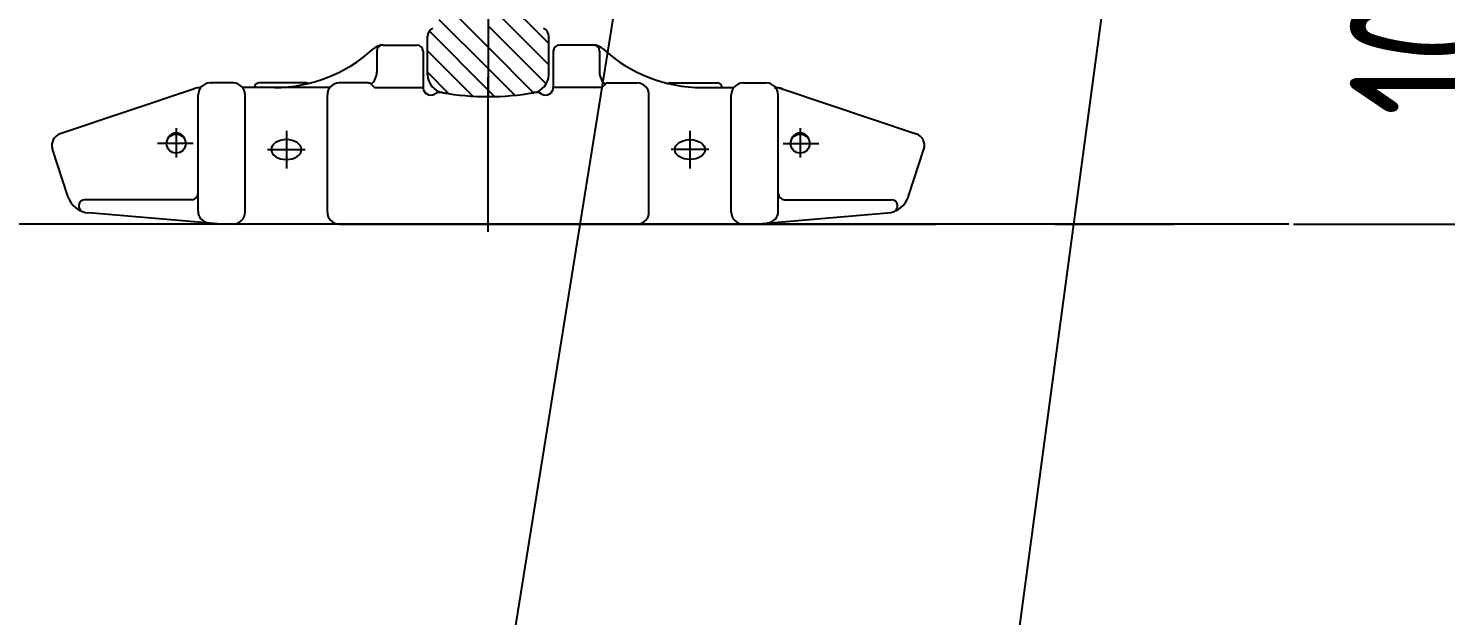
# Model space of a CAD drawing. Header units: millimetres. Extents: x 0 to 42000, y 0 to 29700.
# Drawn here: x 11625 to 14596, y 6520 to 7750 of the extents above; entities that cross this region are included whole.
import ezdxf

# ---------------------------------------------------------------- set-up
doc = ezdxf.new("R2010")
doc.units = ezdxf.units.MM
doc.header["$LTSCALE"] = 1000
doc.linetypes.add('G', pattern=[2, 1.25, -0.25, 0.25, -0.25])
doc.linetypes.add('K', pattern=[2.5, 1.25, -0.25, 0.25, -0.25, 0.25, -0.25])
for name, color, linetype in [('01', 7, 'Continuous'), ('02', 1, 'Continuous'), ('05', 142, 'G'), ('07', 6, 'K'), ('08', 1, 'Continuous')]:
    doc.layers.add(name, color=color, linetype=linetype)
doc.styles.get("Standard").update_dxf_attribs({"font": 'isocp', "width": 0.707, "bigfont": 'intecad.shx'})
doc.dimstyles.new('INTE', dxfattribs={"dimscale": 100, "dimtxt": 3.5, "dimasz": 3, "dimexe": 3, "dimexo": 0, "dimgap": 1, "dimtad": 1, "dimdec": 0, "dimdsep": 46, "dimtxsty": 'Standard', "dimcen": 0, "dimclrd": 1, "dimclre": 1, "dimclrt": 3, "dimaunit": 1, "dimadec": 0, "dimazin": 0, "dimtfac": 1, "dimtdec": 0, "dimtmove": 0, "dimatfit": 0, "dimfxl": 1, "dimarcsym": 0})

# ---------------------------------------------------------------- blocks, each defined once
blk = doc.blocks.new('*D667')
at = {"layer": '08', "color": 1, "lineweight": -2}
for p, q in [((14727.5, 19784.8), (4430.5, 19784.8)), ((4730.5, 19484.8), (4730.5, 7640.5)), ((14267, 7340.5), (4430.5, 7340.5))]:
    blk.add_line(p, q, dxfattribs=at)
at = {"layer": '08', "color": 1}
for points in [[(4680.5, 19484.8), (4780.5, 19484.8), (4730.5, 19784.8)], [(4680.5, 7640.5), (4780.5, 7640.5), (4730.5, 7340.5)]]:
    blk.add_solid(points, dxfattribs=at)
at = {"layer": 'DEFPOINTS', "color": 0}
for p in [(14727.5, 19784.8), (4730.5, 7340.5), (14267, 7340.5)]:
    blk.add_point(p, dxfattribs=at)
at = {"layer": '08', "color": 3, "insert": (4455.4, 13562.6), "char_height": 350, "attachment_point": 5, "rotation": 90}
blk.add_mtext('12444', dxfattribs=at)
blk = doc.blocks.new('*D669')
at = {"layer": '08', "color": 1, "lineweight": -2}
for p, q in [((12162.9, 9994.2), (10724.4, 9994.2)), ((11024.4, 9694.2), (11024.4, 7640.5)), ((11575.8, 7340.5), (10724.4, 7340.5))]:
    blk.add_line(p, q, dxfattribs=at)
at = {"layer": '08', "color": 1}
for points in [[(10974.4, 9694.2), (11074.4, 9694.2), (11024.4, 9994.2)], [(10974.4, 7640.5), (11074.4, 7640.5), (11024.4, 7340.5)]]:
    blk.add_solid(points, dxfattribs=at)
at = {"layer": 'DEFPOINTS', "color": 0}
for p in [(12162.9, 9994.2), (11024.4, 7340.5), (11575.8, 7340.5)]:
    blk.add_point(p, dxfattribs=at)
at = {"layer": '08', "color": 3, "insert": (10749.4, 8667.3), "char_height": 350, "attachment_point": 5, "rotation": 90}
blk.add_mtext('2654', dxfattribs=at)
blk = doc.blocks.new('*D670')
at = {"layer": '08', "color": 1, "lineweight": -2}
for p, q in [((14176, 8375.9), (15144.8, 8375.9)), ((14844.8, 8075.9), (14844.8, 7640.5)), ((14334.9, 7340.5), (15144.8, 7340.5))]:
    blk.add_line(p, q, dxfattribs=at)
at = {"layer": '08', "color": 1}
for points in [[(14794.8, 8075.9), (14894.8, 8075.9), (14844.8, 8375.9)], [(14794.8, 7640.5), (14894.8, 7640.5), (14844.8, 7340.5)]]:
    blk.add_solid(points, dxfattribs=at)
at = {"layer": 'DEFPOINTS', "color": 0}
for p in [(14176, 8375.9), (14334.9, 7340.5), (14844.8, 7340.5)]:
    blk.add_point(p, dxfattribs=at)
at = {"layer": '08', "color": 3, "insert": (14569.8, 7858.2), "char_height": 350, "attachment_point": 5, "rotation": 90}
blk.add_mtext('1035', dxfattribs=at)

msp = doc.modelspace()

# ---------------------------------------------------------------- linework, layer by layer
for centre, radius, start, end in [((12480.8, 7733.3), 19, 115.583, 180), ((12696.8, 7733.3), 19, 0, 64.417), ((12499.8, 7653.2), 38, 180, 260.1642), ((12499.8, 7653.2), 38, 180, 260.1642), ((12677.8, 7653.2), 38, 279.8358, 0), ((12677.8, 7653.2), 38, 279.8358, 0), ((12677.8, 7653.2), 38, 279.8358, 0), ((12588.8, 8166.5), 559, 260.1642, 279.8358)]:
    msp.add_arc(centre, radius, start, end)
at = {"layer": '01', "color": 7, "linetype": 'Continuous'}
for p, q in [((12461.8, 7653.2), (12461.8, 7733.3)), ((12715.8, 7653.2), (12715.8, 7733.3)), ((11980.8, 7367.6), (11980.8, 7611)), ((12079.3, 7365.5), (12079.3, 7611)), ((12350.7, 7626.5), (12452.3, 7626.5)), ((12826.9, 7626.5), (12725.3, 7626.5)), ((13098.3, 7365.5), (13098.3, 7611)), ((13196.8, 7367.6), (13196.8, 7611))]:
    msp.add_line(p, q, dxfattribs=at)
at = {"layer": '01'}
for p, q in [((12355.3, 7702.5), (12355.3, 7658.5)), ((12369, 7715.5), (12439.3, 7715.5)), ((12452.3, 7702.5), (12452.3, 7626.8)), ((12725.3, 7702.5), (12725.3, 7626.8)), ((12808.6, 7715.5), (12738.3, 7715.5)), ((12822.3, 7702.5), (12822.3, 7658.5)), ((12054.3, 7636), (12005.8, 7636)), ((12207.3, 7636), (12108.3, 7636)), ((12337.1, 7636), (12276.8, 7636)), ((12840.5, 7636), (12900.8, 7636)), ((12970.3, 7636), (13069.3, 7636)), ((13123.3, 7636), (13171.8, 7636)), ((11972.9, 7623.9), (11691.7, 7529.5)), ((12257.2, 7626.5), (12073.9, 7626.5)), ((12099.3, 7627), (12099.3, 7626.5)), ((12251.8, 7365.5), (12251.8, 7611)), ((12350.7, 7626.5), (12343.2, 7633.5)), ((12826.9, 7626.5), (12834.4, 7633.5)), ((12925.8, 7365.5), (12925.8, 7611)), ((13036.8, 7626.5), (13103.7, 7626.5)), ((13078.3, 7627), (13078.3, 7626.5)), ((13204.7, 7623.9), (13485.9, 7529.5)), ((11707.4, 7398.9), (11675.5, 7497.5)), ((11914.8, 7511), (11914.8, 7509)), ((11954.8, 7511), (11954.8, 7509)), ((13222.8, 7511), (13222.8, 7509)), ((13470.2, 7398.9), (13502.1, 7497.5)), ((11967.8, 7391.5), (11743.7, 7391.5)), ((13209.8, 7391.5), (13433.9, 7391.5)), ((12029.8, 7340.5), (11751.7, 7363.7)), ((13147.8, 7340.5), (12029.8, 7340.5)), ((13147.8, 7340.5), (13425.9, 7363.7))]:
    msp.add_line(p, q, dxfattribs=at)
for centre in [(11934.8, 7509), (13242.8, 7509)]:
    msp.add_circle(centre, 20, dxfattribs=at)
for centre, radius, start, end in [((12140.8, 7931.5), 305, 270, 312.6163), ((12369, 7683.5), 32, 90, 132.6163), ((12368.3, 7702.5), 13, 90, 180), ((12439.3, 7702.5), 13, 0, 90), ((12738.3, 7702.5), 13, 90, 180), ((12808.6, 7683.5), 32, 47.3837, 90), ((12809.3, 7702.5), 13, 0, 90), ((13036.8, 7931.5), 305, 227.3837, 270), ((12005.8, 7611), 25, 90, 180), ((12054.3, 7611), 25, 0, 90), ((12108.3, 7627), 9, 90, 180), ((12207.3, 7627), 9, 60.834, 90), ((12276.8, 7611), 25, 90, 180), ((12337.1, 7627), 9, 46.568, 90), ((12323.3, 7658.5), 32, 308.6299, 0), ((12854.3, 7658.5), 32, 180, 231.3701), ((12840.5, 7627), 9, 90, 133.432), ((12900.8, 7611), 25, 0, 90), ((12970.3, 7627), 9, 90, 119.166), ((13069.3, 7627), 9, 0, 90), ((13123.3, 7611), 25, 90, 180), ((13171.8, 7611), 25, 0, 90), ((11989.1, 7575.5), 51, 93.3831, 108.541), ((12468.3, 7626.8), 16, 180, 299.664), ((12488.6, 7591.2), 25, 80.1197, 119.664), ((12588.8, 8166.5), 559, 260.1197, 279.8803), ((12689, 7591.2), 25, 60.336, 99.8803), ((12709.3, 7626.8), 16, 240.336, 0), ((13188.5, 7575.5), 51, 71.459, 86.6169), ((11699.8, 7505.4), 25.5, 108.541, 197.879), ((11934.8, 7511), 20, 0, 180), ((13242.8, 7511), 20, 0, 180), ((13477.8, 7505.4), 25.5, 342.121, 71.459), ((11755.9, 7414.5), 51, 197.879, 265.2364), ((11967.8, 7404.5), 13, 270, 0), ((13209.8, 7404.5), 13, 180, 270), ((13421.7, 7414.5), 51, 274.7636, 342.121), ((11743.7, 7378.5), 13, 90, 251.3354), ((13433.9, 7378.5), 13, 288.6646, 90), ((12005.8, 7367.6), 25, 180, 265.2364), ((12054.3, 7365.5), 25, 270, 0), ((12276.8, 7365.5), 25, 180, 270), ((12900.8, 7365.5), 25, 270, 0), ((13123.3, 7365.5), 25, 180, 270), ((13171.8, 7367.6), 25, 274.7636, 0)]:
    msp.add_arc(centre, radius, start, end, dxfattribs=at)
at = {"layer": '01', "extrusion": (0, 0, -1)}
msp.add_ellipse((12165.8, 7496.5), major_axis=(-31.8, 0), ratio=0.653543, dxfattribs=at)
at = {"layer": '01'}
msp.add_ellipse((13011.8, 7496.5), major_axis=(31.8, 0), ratio=0.653543, dxfattribs=at)
at = {"layer": '02'}
for p, q in [((14232.3, 10434), (13558.2, 5427.6)), ((12883.2, 7976), (12474.3, 5427.6))]:
    msp.add_line(p, q, dxfattribs=at)
at = {"layer": '02', "color": 1, "linetype": 'Continuous'}
for p, q in [((12588.8, 7711), (12439.8, 7860)), ((12715.8, 7718.7), (12588.8, 7845.7)), ((12715.8, 7673.8), (12588.8, 7800.8)), ((12588.8, 7666.1), (12486.4, 7768.5)), ((12710.6, 7634), (12588.8, 7755.9)), ((12588.8, 7621.2), (12465.5, 7744.5)), ((12556.7, 7608.4), (12461.8, 7703.3)), ((12684.1, 7615.7), (12588.8, 7711)), ((12644.6, 7610.3), (12588.8, 7666.1)), ((12008.6, 7635.8), (12010, 7636.3)), ((12506.6, 7613.6), (12461.8, 7658.4)), ((13169, 7635.8), (13167.6, 7636.3)), ((12602.3, 7607.7), (12588.8, 7621.2)), ((13188.5, 7626.5), (13196.8, 7626.5)), ((13196.8, 7626.5), (13204.7, 7623.9))]:
    msp.add_line(p, q, dxfattribs=at)
at = {"layer": '05', "color": 4, "linetype": 'G'}
for p, q in [((12588.8, 8371.3), (12588.8, 7607.5)), ((12588.8, 7324.2), (12588.8, 7648)), ((11934.8, 7541.2), (11934.8, 7479.9)), ((13242.8, 7541.2), (13242.8, 7479.9)), ((11970.7, 7509), (11895.9, 7509)), ((13206.9, 7509), (13281.7, 7509))]:
    msp.add_line(p, q, dxfattribs=at)
at = {"layer": '05'}
for p, q in [((12588.8, 7839.3), (12588.8, 7731.7)), ((12165.8, 7536), (12165.8, 7457)), ((13011.8, 7536), (13011.8, 7457)), ((12126.3, 7496.5), (12205.3, 7496.5)), ((13051.3, 7496.5), (12972.3, 7496.5))]:
    msp.add_line(p, q, dxfattribs=at)
at = {"layer": '07'}
msp.add_line((12276.8, 7340.5), (20100.7, 7340.5), dxfattribs=at)

# ---------------------------------------------------------------- dimensions: what is measured, and where the dimension line sits
at = {"layer": '08'}
for base, p1, p2, picture, middle in [((4730.5, 7340.5), (14727.5, 19784.8), (14267, 7340.5), '*D667', (4455.4, 13562.6)), ((11024.4, 7340.5), (12162.9, 9994.2), (11575.8, 7340.5), '*D669', (10749.4, 8667.3)), ((14844.8, 7340.5), (14176, 8375.9), (14334.9, 7340.5), '*D670', (14569.8, 7858.2))]:
    dim = msp.add_linear_dim(base=base, p1=p1, p2=p2, angle=90, dimstyle='INTE', dxfattribs=at)
    dim.commit()
    dim.dimension.update_dxf_attribs({"geometry": picture, "text_midpoint": middle})

doc.saveas('drawing.dxf')
